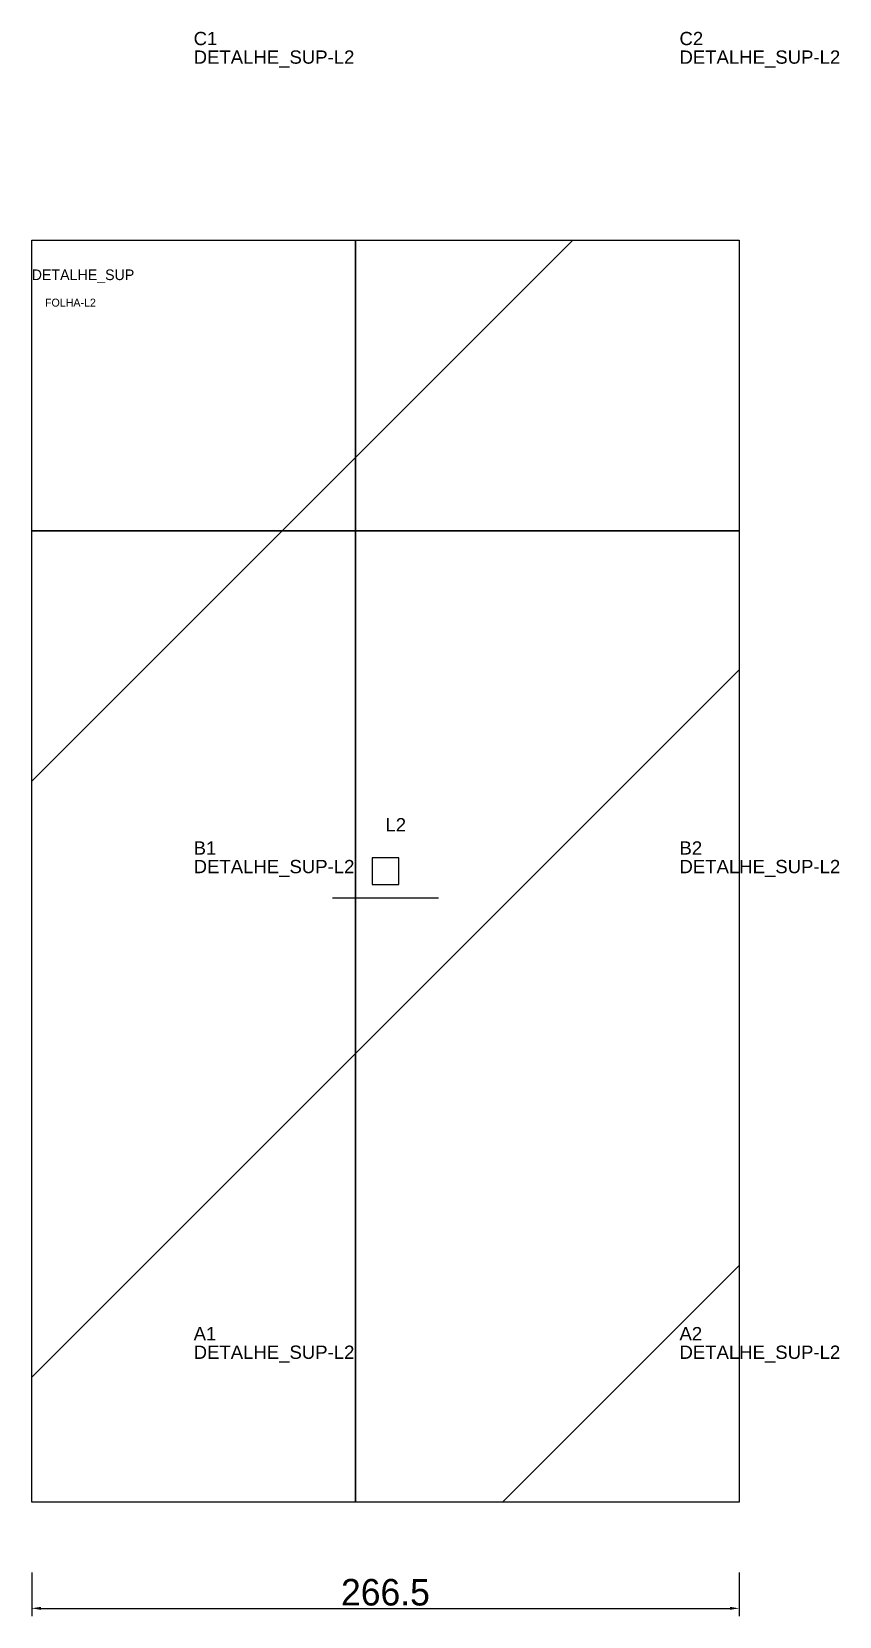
# Model space of a CAD drawing. Header units: metres. Extents: x 222 to 526, y -317 to 280.
import ezdxf

# ---------------------------------------------------------------- set-up
doc = ezdxf.new("R2010")
doc.units = ezdxf.units.M
for name, color, linetype in [('3', 3, 'CONTINUOUS'), ('AUX00', 7, 'CONTINUOUS'), ('COTA', 241, 'CONTINUOUS'), ('FOLHA', 255, 'CONTINUOUS'), ('Hachura', 251, 'CONTINUOUS'), ('NOMENCLATURA', 7, 'CONTINUOUS'), ('Nível', 160, 'CONTINUOUS'), ('Painéis', 200, 'CONTINUOUS'), ('Pilares', 5, 'CONTINUOUS'), ('SARR_2.2x7', 40, 'CONTINUOUS')]:
    doc.layers.add(name, color=color, linetype=linetype)
doc.styles.add('ARIAL', font='Arial.ttf')
doc.styles.add('STR_STANDARD', font='arial.ttf')
doc.dimstyles.new('EZ DXF', dxfattribs={"dimtxt": 10, "dimasz": 3.5, "dimexe": 3, "dimexo": 1.5, "dimgap": 1, "dimtad": 1, "dimdec": 1, "dimdsep": 46, "dimcen": 2.5, "dimazin": 3, "dimtfac": 1, "dimtmove": 0, "dimatfit": 3})

msp = doc.modelspace()

# ---------------------------------------------------------------- hatches: boundary and pattern name
at = {"layer": 'Hachura'}
h = msp.add_hatch(dxfattribs=at)
h.set_pattern_fill('ANSI31', scale=50)
h.paths.add_polyline_path([(222.2, 201.5), (488.69, 201.5), (488.69, -273.98), (222.2, -273.98)])
h = msp.add_hatch(dxfattribs=at)
h.set_pattern_fill('ANSI31', scale=50)
h.paths.add_polyline_path([(222.2, 201.5), (488.69, 201.5), (488.69, -273.98), (222.2, -273.98)])

# ---------------------------------------------------------------- linework, layer by layer
at = {"layer": '3'}
for points in [[(344.2, -273.98), (344.2, 201.5)], [(344.2, -273.98), (344.2, 201.5)], [(222.2, 92.02), (488.69, 92.02)], [(222.2, 92.02), (488.69, 92.02)]]:
    msp.add_lwpolyline(points, close=True, dxfattribs=at)
at = {"layer": 'Painéis', "color": 200}
for p, q in [((222.2, 201.5), (488.69, 201.5)), ((222.2, -273.98), (222.2, 201.5)), ((222.2, 201.5), (488.69, 201.5)), ((222.2, -273.98), (222.2, 201.5)), ((488.69, 201.5), (488.69, -273.98)), ((488.69, 201.5), (488.69, -273.98)), ((488.69, -273.98), (222.2, -273.98)), ((488.69, -273.98), (222.2, -273.98))]:
    msp.add_line(p, q, dxfattribs=at)
at = {"layer": 'Pilares'}
msp.add_lwpolyline([(350.45, -41.24), (360.45, -41.24), (360.45, -31.24), (350.45, -31.24)], close=True, dxfattribs=at)
msp.add_lwpolyline([(350.45, -41.24), (360.45, -41.24), (360.45, -31.24), (350.45, -31.24)], close=True, dxfattribs=at)
at = {"layer": 'SARR_2.2x7'}
msp.add_line((335.45, -46.24), (375.45, -46.24), dxfattribs=at)
msp.add_line((335.45, -46.24), (375.45, -46.24), dxfattribs=at)

# ---------------------------------------------------------------- texts
at = {"layer": '3', "style": 'STR_STANDARD'}
for s, p in [('C1', (283.2, 275.02)), ('C1', (283.2, 275.02)), ('C2', (466.2, 275.02)), ('C2', (466.2, 275.02)), ('B1', (283.2, -29.98)), ('B1', (283.2, -29.98)), ('B2', (466.2, -29.98)), ('B2', (466.2, -29.98)), ('A1', (283.2, -212.98)), ('A1', (283.2, -212.98)), ('A2', (466.2, -212.98)), ('A2', (466.2, -212.98))]:
    msp.add_text(s, height=5, dxfattribs=at).set_placement(p)
at = {"layer": 'AUX00', "style": 'STR_STANDARD'}
for p in [(283.2, 268.02), (283.2, 268.02), (466.2, 268.02), (466.2, 268.02), (283.2, -36.98), (283.2, -36.98), (466.2, -36.98), (466.2, -36.98), (283.2, -219.98), (283.2, -219.98), (466.2, -219.98), (466.2, -219.98)]:
    msp.add_text('DETALHE_SUP-L2', height=5, dxfattribs=at).set_placement(p)
at = {"layer": 'FOLHA'}
msp.add_text('FOLHA-L2', height=3, dxfattribs=at).set_placement((227.2, 176.5))
msp.add_text('FOLHA-L2', height=3, dxfattribs=at).set_placement((227.2, 176.5))
at = {"layer": 'NOMENCLATURA', "insert": (355.45, -16.24), "char_height": 5, "attachment_point": 1, "style": 'ARIAL'}
msp.add_mtext('L2', dxfattribs=at)
msp.add_mtext('L2', dxfattribs=at)
at = {"layer": 'Nível'}
msp.add_text('DETALHE_SUP', height=4, dxfattribs=at).set_placement((222.2, 186.5))
msp.add_text('DETALHE_SUP', height=4, dxfattribs=at).set_placement((222.2, 186.5))

# ---------------------------------------------------------------- dimensions: what is measured, and where the dimension line sits
at = {"layer": 'COTA'}
msp.add_linear_dim(base=(222.2, -313.98), p1=(222.2, -298.98), p2=(488.69, -298.98), dimstyle='EZ DXF', dxfattribs=at).render()
msp.add_linear_dim(base=(222.2, -313.98), p1=(222.2, -298.98), p2=(488.69, -298.98), dimstyle='EZ DXF', dxfattribs=at).render()

doc.saveas('drawing.dxf')
